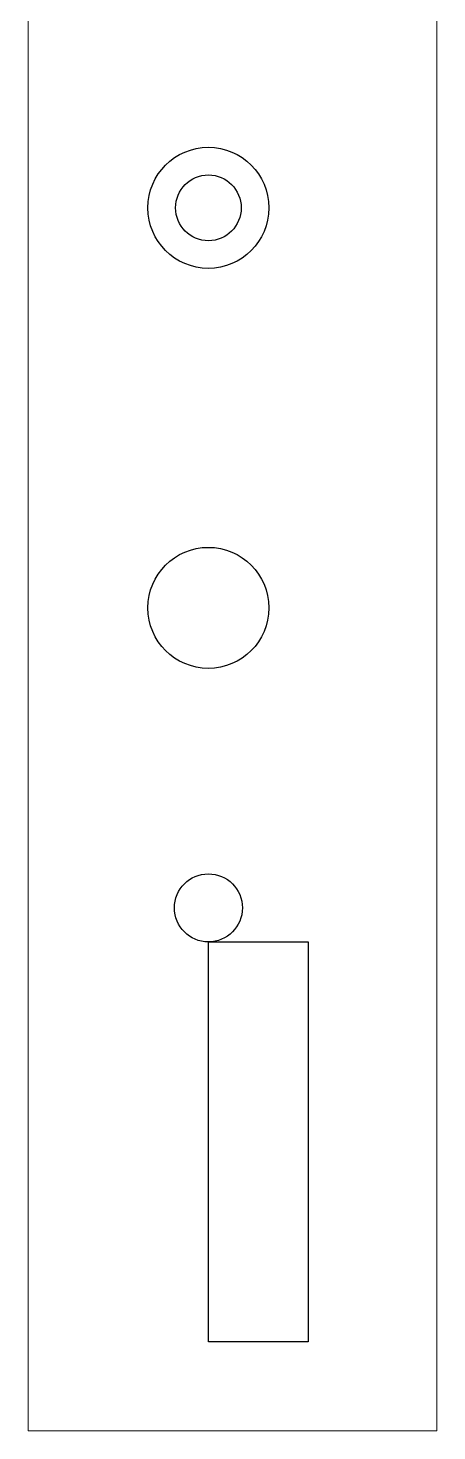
# Model space of a CAD drawing. Header units: millimetres. Extents: x -1052 to 3351, y 0 to 2015.
# Drawn here: x -324.7 to -321.67, y 1748.24 to 1758.62 of the extents above; entities that cross this region are included whole.
import ezdxf

# ---------------------------------------------------------------- set-up
doc = ezdxf.new("R2010")
doc.units = ezdxf.units.MM
doc.layers.add('AM_0', color=7, linetype='Continuous', lineweight=25)
doc.layers.add('AM_8', color=7, linetype='Continuous', lineweight=15)
doc.layers.add('DRAIN', color=5, linetype='Continuous')

msp = doc.modelspace()

# ---------------------------------------------------------------- linework, layer by layer
at = {"color": 3}
for centre in [(-323.3664, 1757.2874), (-323.3664, 1754.329)]:
    msp.add_circle(centre, 0.4475, dxfattribs=at)
at = {"layer": 'AM_0'}
msp.add_lwpolyline([(-322.6268, 1748.9004), (-323.3664, 1748.9004), (-323.3664, 1751.8588), (-322.6268, 1751.8588)], close=True, dxfattribs=at)
msp.add_circle((-323.3664, 1757.2874), 0.2431, dxfattribs=at)
at = {"layer": 'AM_8'}
msp.add_lwpolyline([(-324.7014, 1760.0834), (-321.6745, 1760.0834), (-321.6745, 1748.2418), (-324.7014, 1748.2418)], close=True, dxfattribs=at)
at = {"layer": 'DRAIN'}
msp.add_circle((-323.3664, 1752.1103), 0.2515, dxfattribs=at)

doc.saveas('drawing.dxf')
